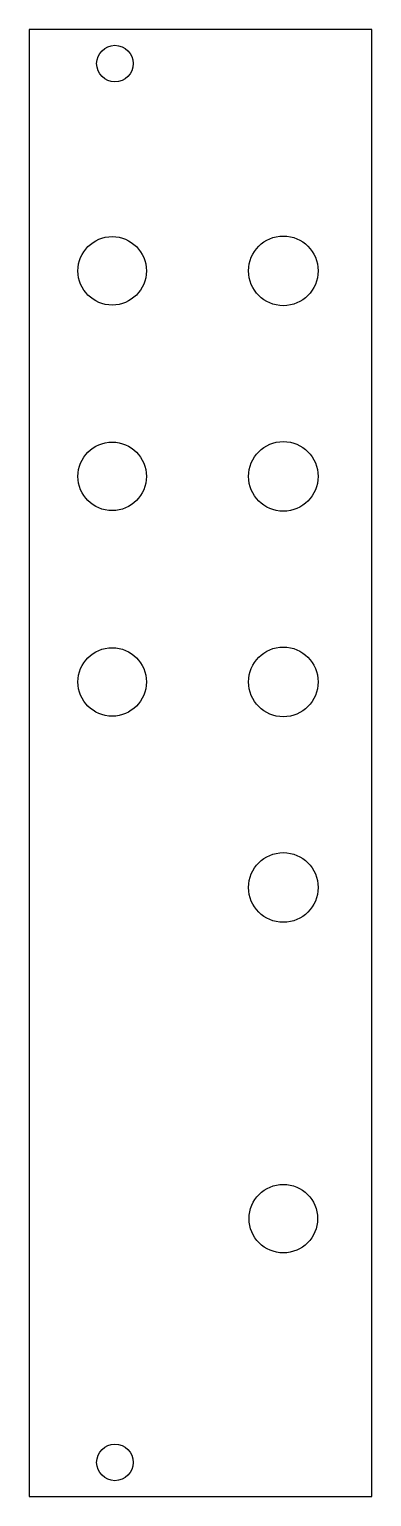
# Model space of a CAD drawing. Header units: millimetres. Extents: x 0 to 30, y 0 to 128.
import ezdxf

# ---------------------------------------------------------------- set-up
doc = ezdxf.new("R2010")
doc.units = ezdxf.units.MM
doc.layers.get('0').update_dxf_attribs({"lineweight": 25, "true_color": 0xffffff})

msp = doc.modelspace()

# ---------------------------------------------------------------- linework, layer by layer
for p, q in [((30, 128.5), (0, 128.5)), ((0, 128.5), (0, 0)), ((30, 0), (30, 128.5)), ((0, 0), (30, 0))]:
    msp.add_line(p, q)
for centre, radius in [((7.5, 125.5), 1.6), ((7.26, 107.35), 3), ((22.26, 107.35), 3.05), ((7.26, 89.35), 3), ((22.26, 89.35), 3.05), ((7.26, 71.35), 3), ((22.26, 71.35), 3.05), ((22.26, 53.35), 3.05), ((22.26, 24.35), 3), ((7.5, 3), 1.6)]:
    msp.add_circle(centre, radius)

doc.saveas('drawing.dxf')
